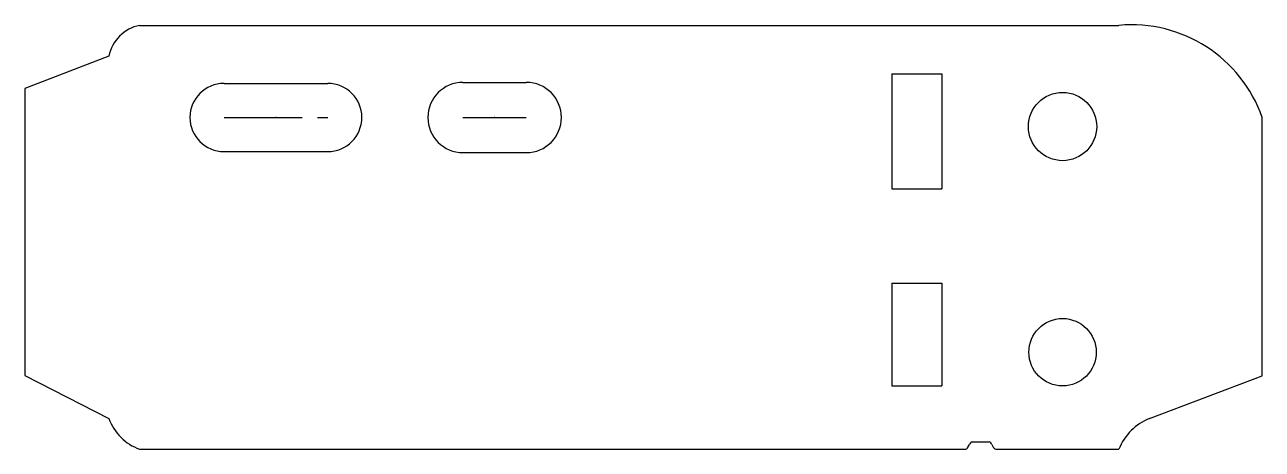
# Model space of a CAD drawing. Header units: millimetres. Extents: x 1 to 202, y 1 to 70.
import ezdxf

# ---------------------------------------------------------------- set-up
doc = ezdxf.new("R2010")
doc.units = ezdxf.units.MM
doc.header["$PDSIZE"] = -1
doc.linetypes.add('CENTERX2', pattern=[20.32, 12.7, -2.54, 2.54, -2.54])

msp = doc.modelspace()

# ---------------------------------------------------------------- linework, layer by layer
at = {"color": 7, "linetype": 'Continuous'}
for p, q in [((19.34, 69.66), (178.94, 69.66)), ((14.34, 64.66), (0.63, 59.36)), ((141.92, 61.78), (150.05, 61.78)), ((141.92, 61.78), (141.92, 43.02)), ((150.05, 61.78), (150.05, 43.02)), ((0.63, 59.36), (0.63, 12.66)), ((33.11, 60.22), (50, 60.22)), ((72.04, 60.38), (82.36, 60.38)), ((202.29, 12.6), (202.29, 54.66)), ((33.11, 49.1), (50, 49.1)), ((72.04, 48.94), (82.36, 48.94)), ((141.92, 43.02), (150.05, 43.02)), ((141.92, 27.7), (150.05, 27.7)), ((141.92, 27.7), (141.92, 10.96)), ((150.05, 27.7), (150.05, 10.96)), ((0.63, 12.66), (14.34, 5.66)), ((183.94, 5.66), (202.29, 12.6)), ((141.92, 10.96), (150.05, 10.96)), ((19.34, 0.66), (153.84, 0.66)), ((154.27, 0.91), (154.56, 1.41)), ((154.99, 1.87), (157.79, 1.87)), ((158.22, 1.41), (158.51, 0.91)), ((158.95, 0.66), (178.94, 0.66))]:
    msp.add_line(p, q, dxfattribs=at)
at = {"color": 7, "linetype": 'CENTERX2'}
for p, q in [((33.11, 54.66), (50, 54.66)), ((72.04, 54.66), (82.36, 54.66))]:
    msp.add_line(p, q, dxfattribs=at)
at = {"color": 7, "linetype": 'Continuous'}
for centre, radius in [((169.75, 53.19), 5.56), ((169.75, 16.45), 5.49)]:
    msp.add_circle(centre, radius, dxfattribs=at)
for centre, radius, start, end in [((20.6, 63.4), 6.38, 101.3566, 168.6434), ((180.98, 47.16), 22.59, 19.3877, 95.1818), ((33.11, 54.66), 5.56, 90, 270), ((50, 54.66), 5.56, 270, 90), ((72.04, 54.66), 5.72, 90, 270), ((82.36, 54.66), 5.72, 270, 90), ((22.18, 8.5), 8.34, 199.9211, 250.0789), ((187.21, -2.61), 8.9, 111.5851, 158.4149), ((153.88, 1.08), 0.425, 263.9953, 336.0047), ((155.28, 1.17), 0.757, 112.1878, 161.6807), ((157.49, 1.15), 0.782, 19.1709, 66.9606), ((158.93, 1.13), 0.466, 207.5631, 272.4369)]:
    msp.add_arc(centre, radius, start, end, dxfattribs=at)
for p in [(41.56, 54.66), (77.2, 54.66)]:
    msp.add_point(p, dxfattribs=at)

doc.saveas('drawing.dxf')
